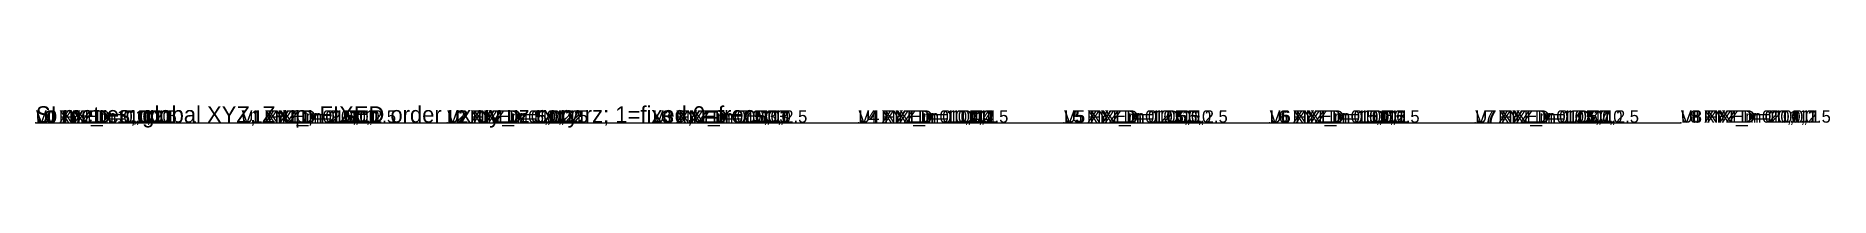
# Model space of a CAD drawing. Header units: metres. Extents: x 0 to 21.8, y -0.1 to 0.2.
import ezdxf

# ---------------------------------------------------------------- set-up
doc = ezdxf.new("R2010")
doc.units = ezdxf.units.M

msp = doc.modelspace()

# ---------------------------------------------------------------- linework, layer by layer
at = {"layer": 'NODE'}
for p in [(0, 0), (0, 0, 2.5), (2.5, 0), (2.5, 0, 2.5), (5, 0), (5, 0, 2.5), (7.5, 0), (7.5, 0, 2.5), (10, 0), (10, 0, 2.5), (12.5, 0), (12.5, 0, 2.5), (15, 0), (15, 0, 2.5), (17.5, 0), (17.5, 0, 2.5), (20, 0), (20, 0, 2.5)]:
    msp.add_point(p, dxfattribs=at)
at = {"layer": 'STRUCT'}
for p, q in [((0, 0), (0, 0, 2.5)), ((0, 0), (2.5, 0)), ((0, 0, 2.5), (2.5, 0, 2.5)), ((0, 0), (2.5, 0, 2.5)), ((2.5, 0), (2.5, 0, 2.5)), ((2.5, 0), (5, 0)), ((2.5, 0, 2.5), (5, 0, 2.5)), ((2.5, 0), (5, 0, 2.5)), ((5, 0), (5, 0, 2.5)), ((5, 0), (7.5, 0)), ((5, 0, 2.5), (7.5, 0, 2.5)), ((5, 0), (7.5, 0, 2.5)), ((7.5, 0), (7.5, 0, 2.5)), ((7.5, 0), (10, 0)), ((7.5, 0, 2.5), (10, 0, 2.5)), ((7.5, 0), (10, 0, 2.5)), ((10, 0), (10, 0, 2.5)), ((10, 0), (12.5, 0)), ((10, 0, 2.5), (12.5, 0, 2.5)), ((10, 0, 2.5), (12.5, 0)), ((12.5, 0), (12.5, 0, 2.5)), ((12.5, 0), (15, 0)), ((12.5, 0, 2.5), (15, 0, 2.5)), ((12.5, 0, 2.5), (15, 0)), ((15, 0), (15, 0, 2.5)), ((15, 0), (17.5, 0)), ((15, 0, 2.5), (17.5, 0, 2.5)), ((15, 0, 2.5), (17.5, 0)), ((17.5, 0), (17.5, 0, 2.5)), ((17.5, 0), (20, 0)), ((17.5, 0, 2.5), (20, 0, 2.5)), ((17.5, 0, 2.5), (20, 0)), ((20, 0), (20, 0, 2.5))]:
    msp.add_line(p, q, dxfattribs=at)

# ---------------------------------------------------------------- texts
at = {"layer": 'DRAWING_NOTE'}
msp.add_text('SI metres; global XYZ, Z-up; FIXED order ux uy uz rx ry rz; 1=fixed,0=free.', height=0.2, dxfattribs=at).set_placement((0, 0, 5.5))
at = {"layer": 'MEMBER_ID'}
for s, p in [('V0', (0, 0, 1.25)), ('UC0', (1.25, 0, 2.5)), ('LC0', (1.25, 0)), ('D0', (1.25, 0, 1.25)), ('V1', (2.5, 0, 1.25)), ('UC1', (3.75, 0, 2.5)), ('LC1', (3.75, 0)), ('D1', (3.75, 0, 1.25)), ('V2', (5, 0, 1.25)), ('UC2', (6.25, 0, 2.5)), ('LC2', (6.25, 0)), ('D2', (6.25, 0, 1.25)), ('V3', (7.5, 0, 1.25)), ('UC3', (8.75, 0, 2.5)), ('LC3', (8.75, 0)), ('D3', (8.75, 0, 1.25)), ('V4', (10, 0, 1.25)), ('UC4', (11.25, 0, 2.5)), ('LC4', (11.25, 0)), ('D4', (11.25, 0, 1.25)), ('V5', (12.5, 0, 1.25)), ('UC5', (13.75, 0, 2.5)), ('LC5', (13.75, 0)), ('D5', (13.75, 0, 1.25)), ('V6', (15, 0, 1.25)), ('UC6', (16.25, 0, 2.5)), ('LC6', (16.25, 0)), ('D6', (16.25, 0, 1.25)), ('V7', (17.5, 0, 1.25)), ('UC7', (18.75, 0, 2.5)), ('LC7', (18.75, 0)), ('D7', (18.75, 0, 1.25)), ('V8', (20, 0, 1.25))]:
    msp.add_text(s, height=0.15, dxfattribs=at).set_placement(p)
at = {"layer": 'NODE_COORD'}
for s, p in [('U0 XYZ_m=0,0,2.5', (0, 0, 2.5)), ('L0 XYZ_m=0,0,0', (0, 0)), ('U1 XYZ_m=2.5,0,2.5', (2.5, 0, 2.5)), ('L1 XYZ_m=2.5,0,0', (2.5, 0)), ('U2 XYZ_m=5,0,2.5', (5, 0, 2.5)), ('L2 XYZ_m=5,0,0', (5, 0)), ('U3 XYZ_m=7.5,0,2.5', (7.5, 0, 2.5)), ('L3 XYZ_m=7.5,0,0', (7.5, 0)), ('U4 XYZ_m=10,0,2.5', (10, 0, 2.5)), ('L4 XYZ_m=10,0,0', (10, 0)), ('U5 XYZ_m=12.5,0,2.5', (12.5, 0, 2.5)), ('L5 XYZ_m=12.5,0,0', (12.5, 0)), ('U6 XYZ_m=15,0,2.5', (15, 0, 2.5)), ('L6 XYZ_m=15,0,0', (15, 0)), ('U7 XYZ_m=17.5,0,2.5', (17.5, 0, 2.5)), ('L7 XYZ_m=17.5,0,0', (17.5, 0)), ('U8 XYZ_m=20,0,2.5', (20, 0, 2.5)), ('L8 XYZ_m=20,0,0', (20, 0))]:
    msp.add_text(s, height=0.15, dxfattribs=at).set_placement(p)
at = {"layer": 'NODE_ID'}
for s, p in [('U0', (0, 0, 2.5)), ('L0', (0, 0)), ('U1', (2.5, 0, 2.5)), ('L1', (2.5, 0)), ('U2', (5, 0, 2.5)), ('L2', (5, 0)), ('U3', (7.5, 0, 2.5)), ('L3', (7.5, 0)), ('U4', (10, 0, 2.5)), ('L4', (10, 0)), ('U5', (12.5, 0, 2.5)), ('L5', (12.5, 0)), ('U6', (15, 0, 2.5)), ('L6', (15, 0)), ('U7', (17.5, 0, 2.5)), ('L7', (17.5, 0)), ('U8', (20, 0, 2.5)), ('L8', (20, 0))]:
    msp.add_text(s, height=0.15, dxfattribs=at).set_placement(p)
at = {"layer": 'RESTRAINT'}
for s, p in [('U0 FIXED=010111', (0, 0, 2.5)), ('L0 FIXED=111111', (0, 0)), ('U1 FIXED=010111', (2.5, 0, 2.5)), ('L1 FIXED=010111', (2.5, 0)), ('U2 FIXED=010111', (5, 0, 2.5)), ('L2 FIXED=010111', (5, 0)), ('U3 FIXED=010111', (7.5, 0, 2.5)), ('L3 FIXED=010111', (7.5, 0)), ('U4 FIXED=010111', (10, 0, 2.5)), ('L4 FIXED=010111', (10, 0)), ('U5 FIXED=010111', (12.5, 0, 2.5)), ('L5 FIXED=010111', (12.5, 0)), ('U6 FIXED=010111', (15, 0, 2.5)), ('L6 FIXED=010111', (15, 0)), ('U7 FIXED=010111', (17.5, 0, 2.5)), ('L7 FIXED=010111', (17.5, 0)), ('U8 FIXED=010111', (20, 0, 2.5)), ('L8 FIXED=011111', (20, 0))]:
    msp.add_text(s, height=0.15, dxfattribs=at).set_placement(p)

doc.saveas('drawing.dxf')
